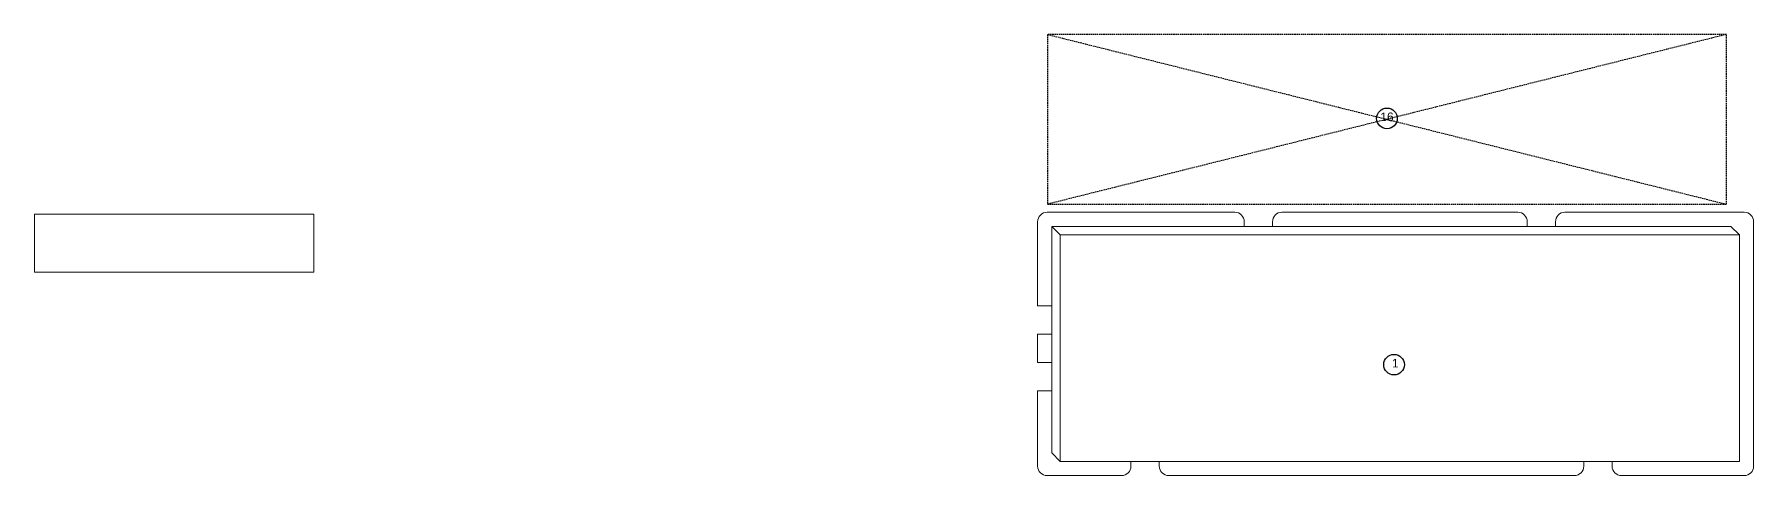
# Model space of a CAD drawing. Header units: inches. Extents: x -4475333 to 345677417, y -211198149 to 2125895.
# Drawn here: x -1182408 to -1000166, y 764699 to 811458 of the extents above; entities that cross this region are included whole.
import ezdxf

# ---------------------------------------------------------------- set-up
doc = ezdxf.new("R2010")
doc.units = ezdxf.units.IN
doc.header["$LTSCALE"] = 150
doc.header["$MEASUREMENT"] = 0
doc.linetypes.add('DASHEDX2', pattern=[1.5, 1, -0.5])
doc.layers.add('cb', color=1, linetype='Continuous', lineweight=50)
doc.layers.add('KHUNG BVE', color=7, linetype='Continuous', lineweight=0)
doc.styles.add('NAM', font='arial.ttf', dxfattribs={"height": 200})

msp = doc.modelspace()

# ---------------------------------------------------------------- linework, layer by layer
at = {"color": 7, "linetype": 'DASHEDX2'}
for p, q in [((-1003029.2, 811458.2), (-1075029.2, 811458.2)), ((-1075029.2, 811458.2), (-1003029.2, 793458.2)), ((-1003029.2, 811458.2), (-1075029.2, 793458.2)), ((-1003029.2, 793458.2), (-1003029.2, 811458.2)), ((-1075029.2, 793458.2), (-1003029.2, 793458.2))]:
    msp.add_line(p, q, dxfattribs=at)
at = {"linetype": 'DASHEDX2'}
msp.add_line((-1075029.2, 811458.2), (-1075029.2, 793458.2), dxfattribs=at)
at = {"color": 4}
for centre in [(-1039029.2, 802555.7), (-1038283, 776456.6)]:
    msp.add_circle(centre, 1094.8, dxfattribs=at)
at = {"layer": 'KHUNG BVE', "lineweight": 0}
for p, q in [((-1182408.5, 792410.5), (-1152779.5, 792410.5)), ((-1182408.5, 786242.5), (-1182408.5, 792410.5)), ((-1152779.5, 792410.5), (-1152779.5, 786242.5)), ((-1076066, 782699.2), (-1076066, 791608.8)), ((-1075066, 792608.8), (-1055166, 792608.8)), ((-1073666, 790199.2), (-1074566, 791108.8)), ((-1074566, 791108.8), (-1074566, 767108.8)), ((-1074566, 791108.8), (-1002566, 791108.8)), ((-1054166, 791608.8), (-1054166, 791108.8)), ((-1051166, 791608.8), (-1051166, 791108.8)), ((-1050166, 792608.8), (-1025166, 792608.8)), ((-1024166, 791608.8), (-1024166, 791108.8)), ((-1021166, 791608.8), (-1021166, 791108.8)), ((-1020166, 792608.8), (-1001166, 792608.8)), ((-1002566, 791108.8), (-1001666, 790199.2)), ((-1000166, 791608.8), (-1000166, 765699.2)), ((-1073666, 790199.2), (-1001666, 790199.2)), ((-1073666, 766199.2), (-1073666, 790199.2)), ((-1001666, 790199.2), (-1001666, 766199.2)), ((-1152779.5, 786242.5), (-1182408.5, 786242.5)), ((-1076066, 782699.2), (-1074566, 782699.2)), ((-1076066, 779699.2), (-1076066, 776699.2)), ((-1076066, 779699.2), (-1074566, 779699.2)), ((-1076066, 776699.2), (-1074566, 776699.2)), ((-1076066, 773699.2), (-1076066, 765699.2)), ((-1076066, 773699.2), (-1074566, 773699.2)), ((-1074566, 767108.8), (-1073666, 766199.2)), ((-1001666, 766199.2), (-1073666, 766199.2)), ((-1066166, 765699.2), (-1066166, 766199.2)), ((-1063166, 765699.2), (-1063166, 766199.2)), ((-1018166, 765699.2), (-1018166, 766199.2)), ((-1015166, 765699.2), (-1015166, 766199.2)), ((-1075066, 764699.2), (-1067166, 764699.2)), ((-1019166, 764699.2), (-1062166, 764699.2)), ((-1014166, 764699.2), (-1001166, 764699.2))]:
    msp.add_line(p, q, dxfattribs=at)
for centre, start, end in [((-1075066, 791608.8), 90, 180), ((-1055166, 791608.8), 360, 90), ((-1050166, 791608.8), 90, 180), ((-1025166, 791608.8), 360, 90), ((-1020166, 791608.8), 90, 180), ((-1001166, 791608.8), 0, 90), ((-1075066, 765699.2), 180, 270), ((-1067166, 765699.2), 270, 0), ((-1062166, 765699.2), 180, 270), ((-1019166, 765699.2), 270, 0), ((-1014166, 765699.2), 180, 270), ((-1001166, 765699.2), 270, 0)]:
    msp.add_arc(centre, 1000, start, end, dxfattribs=at)

# ---------------------------------------------------------------- texts
at = {"color": 4, "style": 'NAM'}
msp.add_text('1', height=911.2, dxfattribs=at).set_placement((-1038504, 776160.4))
at = {"layer": 'cb', "color": 4, "style": 'NAM'}
msp.add_text('16', height=911.25, dxfattribs=at).set_placement((-1039739.1, 802265))

doc.saveas('drawing.dxf')
